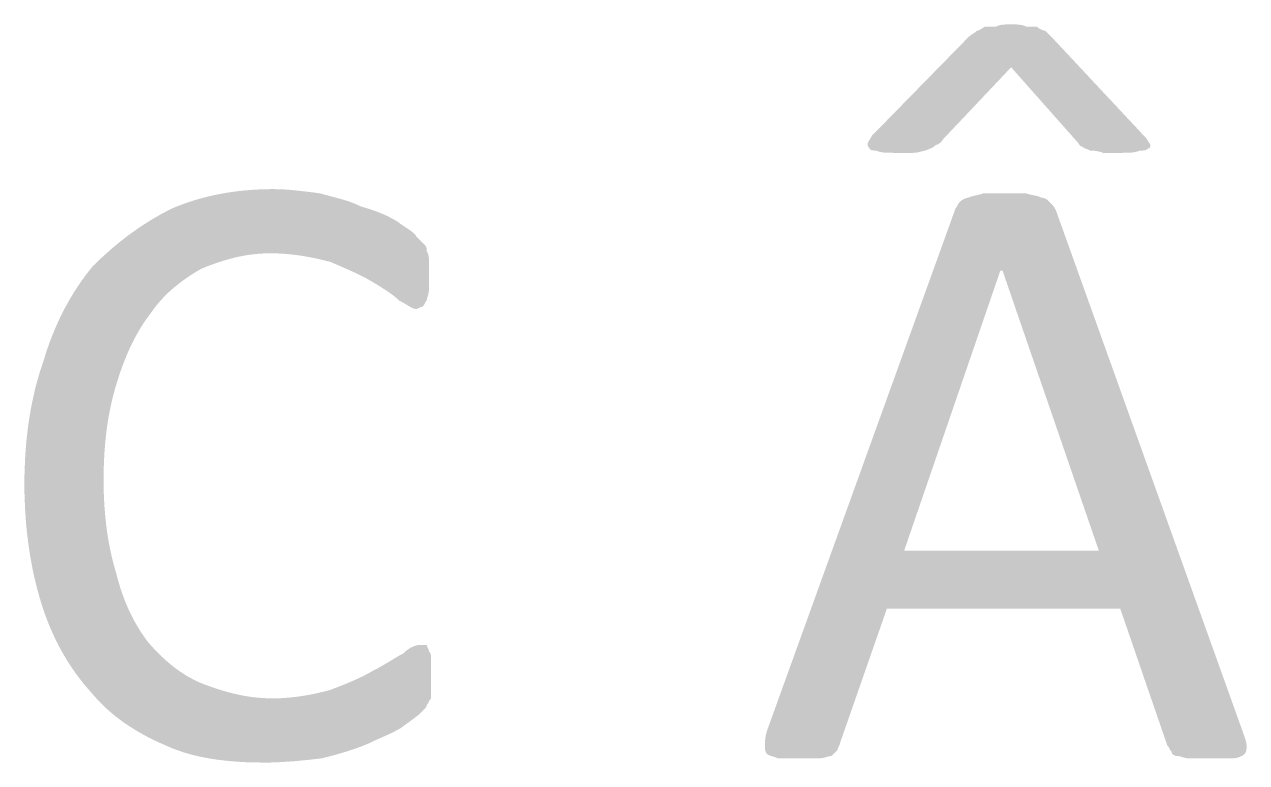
# Model space of a CAD drawing. Header units: millimetres. Extents: x 1841 to 1977, y -2528 to -2309.
# Drawn here: x 1936.15 to 1937.825, y -2503.445 to -2502.433 of the extents above; entities that cross this region are included whole.
import ezdxf

# ---------------------------------------------------------------- set-up
doc = ezdxf.new("R2010")
doc.units = ezdxf.units.MM
doc.layers.add('LASER$cut', color=1, linetype='Continuous', lineweight=0, true_color=0xff0000)
doc.layers.add('LASER$engrave', color=7, linetype='Continuous')

# ---------------------------------------------------------------- blocks, each defined once
blk = doc.blocks.new('Block 01')
at = {"layer": 'LASER$engrave'}
for points in [[(28.0072, 26.0118), (27.9925, 26.0118), (27.9914, 26.0113), (27.9904, 26.0107), (27.9886, 26.0097), (27.9856, 26.0078), (27.985, 26.0074), (27.9843, 26.0071), (27.984, 26.0069), (27.9837, 26.0068), (27.9834, 26.0066), (27.9831, 26.0065), (27.9828, 26.0064), (27.9827, 26.0063), (27.9826, 26.0063), (27.9824, 26.0063), (27.9823, 26.0062), (27.9821, 26.0062), (27.982, 26.0061), (27.9819, 26.0061), (27.9817, 26.0061), (27.9816, 26.0061), (27.9814, 26.006), (27.9813, 26.006), (27.9812, 26.006), (27.981, 26.006), (27.9809, 26.006), (27.9806, 26.0057), (27.9803, 26.0055), (27.98, 26.0052), (27.9796, 26.0049), (27.9789, 26.0044), (27.9782, 26.0038), (27.975, 26.0016), (27.9733, 26.0005), (27.9718, 25.9993), (27.971, 25.9988), (27.9703, 25.9982), (27.97, 25.998), (27.9697, 25.9977), (27.9694, 25.9974), (27.9691, 25.9971), (27.8372, 25.8623), (27.8366, 25.8612), (27.836, 25.8602), (27.8349, 25.8584), (27.833, 25.8553), (27.8326, 25.8546), (27.8323, 25.854), (27.8321, 25.8537), (27.832, 25.8534), (27.8318, 25.853), (27.8317, 25.8528), (27.8316, 25.8525), (27.8315, 25.8523), (27.8315, 25.8522), (27.8314, 25.852), (27.8314, 25.8519), (27.8314, 25.8517), (27.8313, 25.8516), (27.8313, 25.8515), (27.8313, 25.8513), (27.8312, 25.8512), (27.8312, 25.8511), (27.8312, 25.8509), (27.8312, 25.8508), (27.8312, 25.8506), (27.8312, 25.8505), (27.8312, 25.8495), (27.8312, 25.8491), (27.8312, 25.849), (27.8312, 25.8488), (27.8313, 25.8486), (27.8313, 25.8485), (27.8313, 25.8485), (27.8313, 25.8484), (27.8313, 25.8483), (27.8313, 25.8482), (27.8313, 25.8482), (27.8314, 25.8481), (27.8314, 25.848), (27.8314, 25.8479), (27.8314, 25.8479), (27.8315, 25.8478), (27.8315, 25.8477), (27.8315, 25.8477), (27.8316, 25.8476), (27.8316, 25.8475), (27.8316, 25.8475), (27.8317, 25.8474), (27.8317, 25.8473), (27.8317, 25.8473), (27.8318, 25.8472), (27.8318, 25.8471), (27.8319, 25.8471), (27.832, 25.8469), (27.8321, 25.8468), (27.8323, 25.8466), (27.8324, 25.8464), (27.8327, 25.8461), (27.8331, 25.8457), (27.8341, 25.8447), (27.8341, 25.8446), (27.8341, 25.8446), (27.8341, 25.8445), (27.8341, 25.8444), (27.8341, 25.8444), (27.8341, 25.8443), (27.8341, 25.8443), (27.8341, 25.8443), (27.8341, 25.8442), (27.8342, 25.8442), (27.8342, 25.8442), (27.8342, 25.8441), (27.8342, 25.8441), (27.8342, 25.8441), (27.8342, 25.8441), (27.8342, 25.844), (27.8342, 25.844), (27.8343, 25.8439), (27.8343, 25.8439), (27.8343, 25.8438), (27.8343, 25.8438), (27.8344, 25.8437), (27.8344, 25.8437), (27.8345, 25.8436), (27.8345, 25.8436), (27.8345, 25.8435), (27.8346, 25.8435), (27.8346, 25.8434), (27.8347, 25.8434), (27.8347, 25.8433), (27.8347, 25.8433), (27.8348, 25.8432), (27.8348, 25.8432), (27.8349, 25.8432), (27.835, 25.8431), (27.835, 25.8431), (27.8351, 25.843), (27.8351, 25.843), (27.8352, 25.843), (27.8352, 25.8429), (27.8353, 25.8429), (27.8354, 25.8428), (27.8356, 25.8428), (27.8357, 25.8427), (27.8358, 25.8426), (27.836, 25.8426), (27.8361, 25.8425), (27.8363, 25.8425), (27.8364, 25.8424), (27.8366, 25.8424), (27.8368, 25.8423), (27.8371, 25.8422), (27.8374, 25.8422), (27.8378, 25.8421), (27.8381, 25.8421), (27.8385, 25.842), (27.8389, 25.842), (27.8396, 25.8419), (27.8403, 25.8419), (27.8417, 25.8418), (27.843, 25.8418), (27.8432, 25.8417), (27.8435, 25.8415), (27.8441, 25.8413), (27.8447, 25.841), (27.8453, 25.8408), (27.8459, 25.8406), (27.8466, 25.8404), (27.8472, 25.8402), (27.8479, 25.84), (27.8486, 25.8399), (27.8493, 25.8397), (27.85, 25.8396), (27.8507, 25.8395), (27.8521, 25.8393), (27.8536, 25.8391), (27.8552, 25.839), (27.8567, 25.8389), (27.8599, 25.8388), (27.8665, 25.8387), (27.8929, 25.8387), (27.8937, 25.8387), (27.8945, 25.8388), (27.8953, 25.8388), (27.8961, 25.8389), (27.8968, 25.8389), (27.8975, 25.839), (27.8989, 25.8392), (27.9003, 25.8395), (27.9015, 25.8397), (27.9027, 25.84), (27.9039, 25.8403), (27.9077, 25.8413), (27.9085, 25.8415), (27.9089, 25.8416), (27.9093, 25.8417), (27.9096, 25.8417), (27.9097, 25.8418), (27.9099, 25.8418), (27.9101, 25.8418), (27.9102, 25.8418), (27.9103, 25.8418), (27.9105, 25.8418), (27.9115, 25.8423), (27.9125, 25.8428), (27.9135, 25.8432), (27.9143, 25.8435), (27.9174, 25.8447), (27.9181, 25.845), (27.9187, 25.8453), (27.919, 25.8454), (27.9193, 25.8456), (27.9196, 25.8457), (27.9199, 25.8459), (27.9202, 25.8461), (27.9205, 25.8462), (27.9208, 25.8464), (27.9211, 25.8466), (27.9214, 25.8469), (27.9217, 25.8471), (27.922, 25.8473), (27.9223, 25.8476), (27.9224, 25.8477), (27.9225, 25.8479), (27.9227, 25.848), (27.9228, 25.8481), (27.923, 25.8482), (27.9231, 25.8484), (27.9233, 25.8485), (27.9235, 25.8486), (27.9236, 25.8487), (27.9238, 25.8488), (27.9241, 25.849), (27.9245, 25.8492), (27.9249, 25.8494), (27.9264, 25.8501), (27.9272, 25.8505), (27.928, 25.8509), (27.9285, 25.8511), (27.9289, 25.8513), (27.9293, 25.8516), (27.9297, 25.8518), (27.9301, 25.8521), (27.9303, 25.8522), (27.9304, 25.8524), (27.9306, 25.8525), (27.9308, 25.8527), (27.931, 25.8528), (27.9312, 25.853), (27.9314, 25.8531), (27.9316, 25.8533), (27.9318, 25.8535), (27.9319, 25.8537), (27.9321, 25.8539), (27.9323, 25.8541), (27.9325, 25.8543), (27.9326, 25.8545), (27.9328, 25.8547), (27.933, 25.8549), (27.9331, 25.8552), (27.9333, 25.8554), (27.9334, 25.8557), (27.9336, 25.8559), (27.9337, 25.8562), (27.9338, 25.8565), (28.0278, 25.956), (28.1187, 25.8534), (28.1189, 25.8531), (28.1192, 25.8529), (28.1194, 25.8526), (28.1196, 25.8523), (28.1198, 25.8521), (28.12, 25.8518), (28.1202, 25.8515), (28.1204, 25.8513), (28.1216, 25.8494), (28.1217, 25.8492), (28.1218, 25.849), (28.1219, 25.8489), (28.122, 25.8488), (28.1221, 25.8488), (28.1221, 25.8487), (28.1222, 25.8486), (28.1223, 25.8485), (28.1223, 25.8484), (28.1224, 25.8484), (28.1225, 25.8483), (28.1226, 25.8482), (28.1227, 25.8482), (28.1227, 25.8481), (28.1227, 25.8481), (28.1228, 25.8481), (28.1228, 25.848), (28.1229, 25.848), (28.1229, 25.848), (28.123, 25.848), (28.123, 25.8479), (28.1231, 25.8479), (28.1231, 25.8479), (28.1232, 25.8479), (28.1232, 25.8478), (28.1232, 25.8478), (28.1233, 25.8478), (28.1233, 25.8478), (28.1234, 25.8478), (28.1235, 25.8478), (28.1235, 25.8477), (28.1236, 25.8477), (28.1236, 25.8477), (28.1237, 25.8477), (28.1237, 25.8477), (28.1238, 25.8477), (28.1238, 25.8477), (28.1239, 25.8476), (28.124, 25.8476), (28.124, 25.8476), (28.1241, 25.8476), (28.1242, 25.8476), (28.1243, 25.8476), (28.1245, 25.8476), (28.1248, 25.8473), (28.125, 25.8471), (28.1253, 25.8469), (28.1256, 25.8466), (28.1259, 25.8464), (28.1262, 25.8462), (28.1265, 25.8461), (28.1268, 25.8459), (28.1271, 25.8457), (28.1274, 25.8456), (28.1277, 25.8454), (28.128, 25.8453), (28.1287, 25.845), (28.1293, 25.8447), (28.1324, 25.8435), (28.1333, 25.8432), (28.1342, 25.8428), (28.1352, 25.8423), (28.1362, 25.8418), (28.1375, 25.8418), (28.139, 25.8418), (28.1398, 25.8417), (28.1408, 25.8417), (28.1418, 25.8416), (28.1428, 25.8414), (28.144, 25.8413), (28.1452, 25.8411), (28.1465, 25.8408), (28.1478, 25.8405), (28.1492, 25.8402), (28.1507, 25.8398), (28.1522, 25.8393), (28.1538, 25.8387), (28.1802, 25.8387), (28.1868, 25.8388), (28.19, 25.8389), (28.1916, 25.839), (28.1931, 25.8391), (28.1946, 25.8393), (28.196, 25.8395), (28.1967, 25.8396), (28.1974, 25.8397), (28.1981, 25.8399), (28.1988, 25.84), (28.1995, 25.8402), (28.2001, 25.8404), (28.2008, 25.8406), (28.2014, 25.8408), (28.202, 25.841), (28.2026, 25.8413), (28.2032, 25.8415), (28.2035, 25.8417), (28.2038, 25.8418), (28.2058, 25.8418), (28.2076, 25.8419), (28.2084, 25.8419), (28.2092, 25.842), (28.2096, 25.842), (28.21, 25.8421), (28.2103, 25.8421), (28.2107, 25.8422), (28.211, 25.8422), (28.2113, 25.8423), (28.2117, 25.8424), (28.212, 25.8425), (28.2121, 25.8426), (28.2123, 25.8426), (28.2124, 25.8427), (28.2126, 25.8428), (28.2128, 25.8428), (28.2129, 25.8429), (28.2131, 25.843), (28.2132, 25.843), (28.2134, 25.8431), (28.2135, 25.8432), (28.2136, 25.8433), (28.2138, 25.8434), (28.2139, 25.8435), (28.2141, 25.8436), (28.2142, 25.8437), (28.2144, 25.8438), (28.2145, 25.8439), (28.2147, 25.844), (28.215, 25.8442), (28.2152, 25.8444), (28.2155, 25.8447), (28.2157, 25.8447), (28.2158, 25.8447), (28.2159, 25.8447), (28.2159, 25.8447), (28.216, 25.8447), (28.216, 25.8447), (28.2161, 25.8448), (28.2162, 25.8448), (28.2162, 25.8448), (28.2163, 25.8448), (28.2163, 25.8448), (28.2164, 25.8448), (28.2164, 25.8448), (28.2165, 25.8448), (28.2165, 25.8449), (28.2166, 25.8449), (28.2166, 25.8449), (28.2167, 25.8449), (28.2167, 25.8449), (28.2168, 25.845), (28.2168, 25.845), (28.2169, 25.845), (28.2169, 25.845), (28.217, 25.845), (28.217, 25.8451), (28.217, 25.8451), (28.2171, 25.8451), (28.2171, 25.8452), (28.2172, 25.8452), (28.2172, 25.8452), (28.2172, 25.8452), (28.2173, 25.8453), (28.2173, 25.8453), (28.2173, 25.8453), (28.2174, 25.8454), (28.2174, 25.8454), (28.2175, 25.8454), (28.2175, 25.8455), (28.2175, 25.8455), (28.2175, 25.8455), (28.2176, 25.8456), (28.2176, 25.8456), (28.2176, 25.8457), (28.2177, 25.8457), (28.2177, 25.8457), (28.2177, 25.8458), (28.2177, 25.8458), (28.2178, 25.8459), (28.2178, 25.8459), (28.2178, 25.846), (28.2179, 25.846), (28.2179, 25.8461), (28.218, 25.8462), (28.218, 25.8463), (28.218, 25.8464), (28.2181, 25.8465), (28.2181, 25.8466), (28.2181, 25.8467), (28.2182, 25.8468), (28.2182, 25.8469), (28.2182, 25.8471), (28.2182, 25.8472), (28.2183, 25.8474), (28.2183, 25.8476), (28.2183, 25.8479), (28.2184, 25.8481), (28.2184, 25.8484), (28.2184, 25.8489), (28.2184, 25.8494), (28.2184, 25.8505), (28.2182, 25.8508), (28.2179, 25.8511), (28.2177, 25.8513), (28.2175, 25.8516), (28.2172, 25.8519), (28.217, 25.8522), (28.2168, 25.8525), (28.2167, 25.8528), (28.2163, 25.8534), (28.2159, 25.854), (28.2151, 25.8553), (28.2147, 25.856), (28.2142, 25.8568), (28.2137, 25.8576), (28.2134, 25.858), (28.2131, 25.8584), (28.2127, 25.8588), (28.2123, 25.8593), (28.212, 25.8597), (28.2115, 25.8602), (28.2111, 25.8607), (28.2106, 25.8612), (28.2096, 25.8623), (28.0836, 25.9971), (28.0813, 25.9993), (28.079, 26.0016), (28.0747, 26.006), (28.0745, 26.006), (28.0744, 26.006), (28.0743, 26.006), (28.0741, 26.006), (28.0739, 26.0061), (28.0738, 26.0061), (28.0736, 26.0061), (28.0735, 26.0061), (28.0731, 26.0062), (28.0728, 26.0063), (28.0724, 26.0064), (28.072, 26.0065), (28.0716, 26.0066), (28.0713, 26.0068), (28.0709, 26.0069), (28.0704, 26.0071), (28.07, 26.0073), (28.0696, 26.0074), (28.0688, 26.0078), (28.068, 26.0082), (28.0671, 26.0087), (28.0663, 26.0092), (28.066, 26.0094), (28.0656, 26.0097), (28.0652, 26.0099), (28.0648, 26.0102), (28.0645, 26.0105), (28.0641, 26.0107), (28.0638, 26.011), (28.0635, 26.0113), (28.0632, 26.0115), (28.0629, 26.0118), (28.0483, 26.0118), (28.0477, 26.0121), (28.0472, 26.0123), (28.0466, 26.0125), (28.0461, 26.0128), (28.0455, 26.013), (28.045, 26.0131), (28.0444, 26.0133), (28.0438, 26.0135), (28.0433, 26.0136), (28.0427, 26.0138), (28.0421, 26.0139), (28.0415, 26.014), (28.0409, 26.0141), (28.0403, 26.0142), (28.0391, 26.0143), (28.0379, 26.0145), (28.0366, 26.0146), (28.0338, 26.0147), (28.0278, 26.0147), (28.0217, 26.0147), (28.0189, 26.0146), (28.0176, 26.0145), (28.0164, 26.0143), (28.0152, 26.0142), (28.0146, 26.0141), (28.014, 26.014), (28.0134, 26.0139), (28.0128, 26.0138), (28.0122, 26.0136), (28.0117, 26.0135), (28.0111, 26.0133), (28.0105, 26.0131), (28.01, 26.013), (28.0094, 26.0128), (28.0088, 26.0125), (28.0083, 26.0123), (28.0077, 26.0121)], [(27.2329, 25.1437), (27.2329, 25.1458), (27.2328, 25.1476), (27.2328, 25.1484), (27.2327, 25.1492), (27.2327, 25.1496), (27.2326, 25.1499), (27.2326, 25.1503), (27.2325, 25.1506), (27.2324, 25.151), (27.2324, 25.1513), (27.2323, 25.1516), (27.2322, 25.1518), (27.2322, 25.1519), (27.2321, 25.1521), (27.232, 25.1522), (27.232, 25.1524), (27.2319, 25.1525), (27.2319, 25.1527), (27.2318, 25.1528), (27.2317, 25.153), (27.2316, 25.1531), (27.2316, 25.1533), (27.2315, 25.1534), (27.2314, 25.1535), (27.2313, 25.1537), (27.2312, 25.1538), (27.2311, 25.154), (27.231, 25.1541), (27.2309, 25.1542), (27.2308, 25.1544), (27.2307, 25.1545), (27.2306, 25.1546), (27.2305, 25.1548), (27.2302, 25.1551), (27.23, 25.1553), (27.23, 25.1555), (27.23, 25.1556), (27.23, 25.1558), (27.2299, 25.1559), (27.2299, 25.156), (27.2299, 25.1562), (27.2299, 25.1563), (27.2298, 25.1565), (27.2298, 25.1566), (27.2298, 25.1568), (27.2297, 25.1569), (27.2297, 25.157), (27.2296, 25.1573), (27.2295, 25.1576), (27.2294, 25.1579), (27.2293, 25.1582), (27.2291, 25.1587), (27.2285, 25.1598), (27.228, 25.1609), (27.2277, 25.1615), (27.2276, 25.1618), (27.2275, 25.162), (27.2274, 25.1623), (27.2273, 25.1626), (27.2273, 25.1627), (27.2273, 25.1628), (27.2272, 25.163), (27.2272, 25.1631), (27.2272, 25.1632), (27.2271, 25.1634), (27.2271, 25.1635), (27.2271, 25.1637), (27.2271, 25.1638), (27.2271, 25.1639), (27.2271, 25.1641), (27.2271, 25.1642), (27.2182, 25.1642), (27.2177, 25.1642), (27.2171, 25.1642), (27.2165, 25.1641), (27.2159, 25.1641), (27.2153, 25.164), (27.2146, 25.1639), (27.214, 25.1638), (27.2133, 25.1636), (27.2127, 25.1634), (27.212, 25.1633), (27.2113, 25.163), (27.2106, 25.1628), (27.2098, 25.1626), (27.2091, 25.1623), (27.2084, 25.162), (27.2076, 25.1616), (27.2069, 25.1613), (27.2061, 25.1609), (27.2053, 25.1605), (27.2045, 25.1601), (27.2037, 25.1596), (27.203, 25.1591), (27.2022, 25.1586), (27.2014, 25.158), (27.2005, 25.1574), (27.1997, 25.1568), (27.1989, 25.1562), (27.1981, 25.1555), (27.1973, 25.1548), (27.1965, 25.154), (27.1957, 25.1532), (27.1949, 25.1524), (27.1926, 25.1513), (27.1904, 25.1501), (27.1859, 25.1476), (27.1765, 25.1418), (27.1659, 25.1356), (27.1601, 25.1323), (27.1538, 25.1291), (27.1509, 25.1274), (27.148, 25.1258), (27.1417, 25.1224), (27.1349, 25.1191), (27.1277, 25.1158), (27.1201, 25.1125), (27.1121, 25.1092), (27.0951, 25.1026), (27.087, 25.1004), (27.0781, 25.0983), (27.0687, 25.0963), (27.0587, 25.0945), (27.0483, 25.093), (27.043, 25.0924), (27.0377, 25.0919), (27.0322, 25.0915), (27.0268, 25.0911), (27.0213, 25.0909), (27.0158, 25.0909), (27.0093, 25.091), (27.0028, 25.0913), (26.9964, 25.0918), (26.99, 25.0924), (26.9837, 25.0933), (26.9775, 25.0943), (26.9714, 25.0955), (26.9653, 25.0968), (26.9593, 25.0982), (26.9533, 25.0998), (26.9475, 25.1015), (26.9417, 25.1033), (26.9359, 25.1051), (26.9303, 25.1071), (26.9191, 25.1113), (26.9164, 25.1125), (26.9137, 25.1136), (26.911, 25.1149), (26.9084, 25.1162), (26.9058, 25.1175), (26.9032, 25.1189), (26.9007, 25.1203), (26.8982, 25.1217), (26.8957, 25.1232), (26.8933, 25.1248), (26.8884, 25.128), (26.8837, 25.1314), (26.8791, 25.1349), (26.8747, 25.1385), (26.8703, 25.1423), (26.866, 25.1462), (26.8618, 25.1502), (26.8577, 25.1543), (26.8536, 25.1585), (26.8497, 25.1628), (26.8458, 25.1671), (26.842, 25.1721), (26.8384, 25.1773), (26.8348, 25.1826), (26.8315, 25.188), (26.8282, 25.1935), (26.8251, 25.1991), (26.8222, 25.2049), (26.8193, 25.2107), (26.8167, 25.2167), (26.8141, 25.2228), (26.8117, 25.2289), (26.8095, 25.2352), (26.8073, 25.2415), (26.8054, 25.248), (26.8035, 25.2545), (26.8018, 25.2611), (26.7997, 25.2683), (26.7977, 25.2756), (26.7958, 25.283), (26.7941, 25.2906), (26.7925, 25.2984), (26.791, 25.3062), (26.7897, 25.3141), (26.7885, 25.3222), (26.7875, 25.3304), (26.7866, 25.3386), (26.7852, 25.3555), (26.7844, 25.3726), (26.7841, 25.3901), (26.7844, 25.4085), (26.7852, 25.4264), (26.7866, 25.4437), (26.7875, 25.4521), (26.7885, 25.4605), (26.7897, 25.4686), (26.791, 25.4767), (26.7925, 25.4846), (26.7941, 25.4924), (26.7958, 25.5), (26.7977, 25.5075), (26.7997, 25.5149), (26.8018, 25.5221), (26.8063, 25.5361), (26.8087, 25.5429), (26.8111, 25.5495), (26.8137, 25.5561), (26.8163, 25.5624), (26.819, 25.5687), (26.8219, 25.5748), (26.8248, 25.5808), (26.8279, 25.5866), (26.831, 25.5923), (26.8343, 25.5979), (26.8377, 25.6033), (26.8412, 25.6086), (26.8449, 25.6138), (26.8487, 25.6188), (26.8504, 25.6212), (26.8521, 25.6237), (26.8539, 25.6261), (26.8557, 25.6284), (26.8576, 25.6307), (26.8595, 25.633), (26.8614, 25.6353), (26.8634, 25.6375), (26.8675, 25.6418), (26.8717, 25.646), (26.8761, 25.6501), (26.8806, 25.654), (26.8852, 25.6577), (26.8899, 25.6614), (26.8946, 25.6649), (26.8994, 25.6682), (26.9043, 25.6715), (26.9092, 25.6746), (26.9142, 25.6775), (26.9191, 25.6803), (26.9301, 25.6846), (26.9412, 25.6885), (26.9468, 25.6903), (26.9524, 25.692), (26.9581, 25.6936), (26.9638, 25.6951), (26.9697, 25.6964), (26.9755, 25.6975), (26.9815, 25.6986), (26.9876, 25.6994), (26.9937, 25.7001), (27, 25.7006), (27.0064, 25.7009), (27.0129, 25.701), (27.0189, 25.7009), (27.0247, 25.7007), (27.0304, 25.7004), (27.036, 25.7), (27.0415, 25.6994), (27.0469, 25.6988), (27.0521, 25.6981), (27.0573, 25.6973), (27.0672, 25.6956), (27.0769, 25.6936), (27.0951, 25.6892), (27.1252, 25.676), (27.1322, 25.6727), (27.1388, 25.6694), (27.1451, 25.6661), (27.148, 25.6644), (27.1509, 25.6628), (27.1618, 25.6562), (27.167, 25.6529), (27.1721, 25.6496), (27.1769, 25.6463), (27.1792, 25.6447), (27.1813, 25.643), (27.1834, 25.6413), (27.1853, 25.6397), (27.1872, 25.638), (27.188, 25.6372), (27.1889, 25.6363), (27.191, 25.6353), (27.193, 25.6342), (27.1967, 25.6321), (27.2028, 25.6284), (27.2042, 25.6276), (27.2054, 25.6269), (27.2061, 25.6266), (27.2067, 25.6263), (27.2073, 25.626), (27.2079, 25.6257), (27.2085, 25.6255), (27.2087, 25.6254), (27.209, 25.6253), (27.2093, 25.6252), (27.2096, 25.6252), (27.2099, 25.6251), (27.2102, 25.625), (27.2104, 25.625), (27.2107, 25.6249), (27.211, 25.6249), (27.2113, 25.6248), (27.2116, 25.6248), (27.2119, 25.6248), (27.2121, 25.6248), (27.2124, 25.6248), (27.2125, 25.6248), (27.2127, 25.6248), (27.2128, 25.6248), (27.213, 25.6248), (27.2131, 25.6248), (27.2132, 25.6248), (27.2134, 25.6248), (27.2135, 25.6249), (27.2136, 25.6249), (27.2138, 25.6249), (27.2139, 25.625), (27.214, 25.625), (27.2143, 25.6251), (27.2146, 25.6252), (27.2149, 25.6253), (27.2151, 25.6254), (27.2157, 25.6257), (27.2168, 25.6262), (27.2178, 25.6267), (27.2184, 25.627), (27.2187, 25.6271), (27.2189, 25.6272), (27.2192, 25.6273), (27.2195, 25.6274), (27.2196, 25.6274), (27.2197, 25.6275), (27.2199, 25.6275), (27.22, 25.6275), (27.2201, 25.6276), (27.2203, 25.6276), (27.2204, 25.6276), (27.2206, 25.6276), (27.2207, 25.6276), (27.2208, 25.6276), (27.221, 25.6276), (27.2211, 25.6276), (27.2214, 25.6279), (27.2216, 25.6282), (27.2219, 25.6285), (27.2221, 25.6287), (27.2223, 25.629), (27.2225, 25.6293), (27.2227, 25.6296), (27.2229, 25.6298), (27.2231, 25.6301), (27.2233, 25.6304), (27.2236, 25.6309), (27.2242, 25.632), (27.2247, 25.6331), (27.225, 25.6336), (27.2252, 25.6339), (27.2254, 25.6342), (27.2255, 25.6344), (27.2257, 25.6347), (27.2259, 25.635), (27.2261, 25.6353), (27.2263, 25.6355), (27.2266, 25.6358), (27.2268, 25.6361), (27.2271, 25.6363), (27.2271, 25.6365), (27.2271, 25.6366), (27.2271, 25.6368), (27.2271, 25.6369), (27.2271, 25.6371), (27.2271, 25.6373), (27.2272, 25.6376), (27.2273, 25.638), (27.2273, 25.6383), (27.2275, 25.6391), (27.2285, 25.6427), (27.2291, 25.6446), (27.2293, 25.6457), (27.2295, 25.6467), (27.2296, 25.6472), (27.2297, 25.6478), (27.2298, 25.6483), (27.2298, 25.6488), (27.2299, 25.6494), (27.2299, 25.6499), (27.23, 25.6505), (27.23, 25.651), (27.23, 25.6892), (27.23, 25.6913), (27.2299, 25.6932), (27.2299, 25.6941), (27.2298, 25.6949), (27.2297, 25.6958), (27.2297, 25.6962), (27.2296, 25.6966), (27.2295, 25.697), (27.2295, 25.6974), (27.2294, 25.6978), (27.2293, 25.6983), (27.2292, 25.6987), (27.229, 25.6991), (27.2289, 25.6995), (27.2287, 25.7), (27.2286, 25.7004), (27.2284, 25.7009), (27.228, 25.7018), (27.2276, 25.7028), (27.2271, 25.7039), (27.2271, 25.705), (27.2271, 25.7055), (27.227, 25.7061), (27.227, 25.7066), (27.227, 25.7069), (27.2269, 25.7072), (27.2269, 25.7075), (27.2268, 25.7077), (27.2268, 25.708), (27.2267, 25.7083), (27.2266, 25.7086), (27.2266, 25.7089), (27.2265, 25.7091), (27.2264, 25.7094), (27.2263, 25.7097), (27.2261, 25.71), (27.2261, 25.7101), (27.226, 25.7103), (27.2259, 25.7104), (27.2259, 25.7105), (27.2258, 25.7107), (27.2257, 25.7108), (27.2256, 25.711), (27.2255, 25.7111), (27.2254, 25.7112), (27.2253, 25.7114), (27.2252, 25.7115), (27.2251, 25.7116), (27.225, 25.7118), (27.2249, 25.7119), (27.2248, 25.7121), (27.2247, 25.7122), (27.2244, 25.7125), (27.2242, 25.7127), (27.2193, 25.7175), (27.2124, 25.7245), (27.2123, 25.7246), (27.2123, 25.7248), (27.2122, 25.7249), (27.2121, 25.725), (27.2119, 25.7253), (27.2118, 25.7256), (27.2116, 25.7259), (27.2114, 25.7261), (27.2112, 25.7264), (27.2109, 25.7267), (27.2107, 25.727), (27.2104, 25.7272), (27.2102, 25.7275), (27.2099, 25.7278), (27.2093, 25.7283), (27.2087, 25.7289), (27.2081, 25.7295), (27.2074, 25.73), (27.2059, 25.7312), (27.2043, 25.7324), (27.2025, 25.7336), (27.1947, 25.7388), (27.1904, 25.7418), (27.186, 25.745), (27.1832, 25.7466), (27.1805, 25.7481), (27.1777, 25.7496), (27.1749, 25.7511), (27.1721, 25.7525), (27.1692, 25.7538), (27.1662, 25.7551), (27.1633, 25.7563), (27.1571, 25.7587), (27.1505, 25.761), (27.1436, 25.7632), (27.1362, 25.7654), (27.1329, 25.767), (27.1295, 25.7685), (27.1262, 25.7698), (27.1229, 25.7711), (27.1195, 25.7723), (27.1161, 25.7734), (27.1093, 25.7754), (27.0804, 25.7832), (27.0645, 25.7853), (27.0481, 25.7871), (27.0399, 25.7879), (27.0317, 25.7885), (27.0237, 25.7888), (27.0158, 25.789), (27.0065, 25.7888), (26.9973, 25.7885), (26.9881, 25.788), (26.9791, 25.7873), (26.9701, 25.7864), (26.9612, 25.7852), (26.9524, 25.7839), (26.9437, 25.7823), (26.9351, 25.7806), (26.9266, 25.7786), (26.9182, 25.7764), (26.9099, 25.7741), (26.9017, 25.7715), (26.8937, 25.7687), (26.8858, 25.7657), (26.878, 25.7625), (26.8704, 25.7586), (26.8629, 25.7546), (26.8555, 25.7504), (26.8483, 25.7461), (26.8412, 25.7416), (26.8342, 25.737), (26.8273, 25.7323), (26.8205, 25.7274), (26.8138, 25.7224), (26.8072, 25.7172), (26.8007, 25.7119), (26.7943, 25.7065), (26.788, 25.7009), (26.7817, 25.6952), (26.7694, 25.6834), (26.764, 25.6767), (26.7587, 25.6698), (26.7536, 25.6627), (26.7486, 25.6553), (26.7438, 25.6479), (26.7391, 25.6402), (26.7346, 25.6323), (26.7302, 25.6243), (26.7261, 25.6161), (26.7221, 25.6077), (26.7183, 25.5992), (26.7147, 25.5905), (26.7112, 25.5817), (26.708, 25.5727), (26.7049, 25.5636), (26.7021, 25.5543), (26.6989, 25.5449), (26.6959, 25.5353), (26.6931, 25.5256), (26.6905, 25.5158), (26.6882, 25.5057), (26.686, 25.4956), (26.684, 25.4852), (26.6823, 25.4747), (26.6807, 25.4641), (26.6794, 25.4532), (26.6782, 25.4422), (26.6773, 25.431), (26.6766, 25.4196), (26.6761, 25.408), (26.6757, 25.3962), (26.6756, 25.3842), (26.6757, 25.3727), (26.6761, 25.3614), (26.6766, 25.3502), (26.6773, 25.3391), (26.6781, 25.3282), (26.6792, 25.3175), (26.6805, 25.307), (26.6819, 25.2966), (26.6835, 25.2863), (26.6853, 25.2763), (26.6872, 25.2664), (26.6893, 25.2567), (26.6916, 25.2472), (26.694, 25.238), (26.6965, 25.2289), (26.6992, 25.22), (26.702, 25.2112), (26.7051, 25.2027), (26.7083, 25.1942), (26.7118, 25.1859), (26.7154, 25.1778), (26.7192, 25.1698), (26.7232, 25.162), (26.7273, 25.1544), (26.7317, 25.1469), (26.7362, 25.1396), (26.7409, 25.1325), (26.7457, 25.1255), (26.7507, 25.1188), (26.7558, 25.1122), (26.7611, 25.1059), (26.7665, 25.0998), (26.769, 25.0967), (26.7716, 25.0938), (26.7742, 25.0909), (26.7768, 25.088), (26.7795, 25.0852), (26.7823, 25.0825), (26.7851, 25.0797), (26.7879, 25.0771), (26.7938, 25.0719), (26.7998, 25.0669), (26.806, 25.0621), (26.8123, 25.0575), (26.8189, 25.0531), (26.8256, 25.0488), (26.8325, 25.0447), (26.8395, 25.0407), (26.8467, 25.0369), (26.854, 25.0333), (26.8615, 25.0298), (26.8692, 25.0264), (26.8728, 25.0248), (26.8764, 25.0232), (26.8801, 25.0218), (26.8839, 25.0203), (26.8877, 25.019), (26.8915, 25.0177), (26.8954, 25.0164), (26.8994, 25.0153), (26.9073, 25.0131), (26.9155, 25.0112), (26.9238, 25.0095), (26.9323, 25.008), (26.9408, 25.0067), (26.9496, 25.0057), (26.9584, 25.0048), (26.9673, 25.0041), (26.9764, 25.0035), (26.9855, 25.0032), (27.004, 25.0029), (27.0141, 25.003), (27.0243, 25.0034), (27.0448, 25.0047), (27.0647, 25.0066), (27.0833, 25.0087), (27.1005, 25.0132), (27.1167, 25.0179), (27.1246, 25.0205), (27.1324, 25.0232), (27.1401, 25.0261), (27.1478, 25.0293), (27.1544, 25.0325), (27.161, 25.0354), (27.1736, 25.041), (27.1795, 25.0438), (27.1823, 25.0452), (27.185, 25.0466), (27.1877, 25.048), (27.1902, 25.0495), (27.1914, 25.0503), (27.1926, 25.0511), (27.1937, 25.0519), (27.1949, 25.0527), (27.2098, 25.0637), (27.215, 25.0676), (27.216, 25.0684), (27.2168, 25.0691), (27.2172, 25.0695), (27.2176, 25.0698), (27.2179, 25.0701), (27.2182, 25.0704), (27.2221, 25.0743), (27.2236, 25.0759), (27.2243, 25.0766), (27.2249, 25.0773), (27.2251, 25.0776), (27.2254, 25.078), (27.2256, 25.0783), (27.2258, 25.0786), (27.226, 25.0789), (27.2262, 25.0792), (27.2263, 25.0794), (27.2264, 25.0795), (27.2265, 25.0796), (27.2265, 25.0798), (27.2266, 25.0799), (27.2267, 25.0801), (27.2267, 25.0802), (27.2268, 25.0804), (27.2268, 25.0805), (27.2269, 25.0806), (27.2269, 25.0808), (27.2269, 25.0809), (27.227, 25.0811), (27.227, 25.0812), (27.227, 25.0813), (27.227, 25.0815), (27.2271, 25.0816), (27.2271, 25.0817), (27.2271, 25.0819), (27.2271, 25.082), (27.2273, 25.0823), (27.2276, 25.0826), (27.2278, 25.0829), (27.228, 25.0832), (27.2282, 25.0834), (27.2284, 25.0837), (27.2286, 25.084), (27.2288, 25.0843), (27.229, 25.0846), (27.2291, 25.0848), (27.2294, 25.0854), (27.23, 25.0865), (27.2305, 25.0876), (27.2308, 25.0882), (27.231, 25.0884), (27.2311, 25.0887), (27.2313, 25.089), (27.2315, 25.0892), (27.2317, 25.0895), (27.2319, 25.0898), (27.2321, 25.0901), (27.2324, 25.0903), (27.2326, 25.0906), (27.2329, 25.0909)]]:
    blk.add_hatch(color=256, dxfattribs=at).paths.add_polyline_path(points, flags=0)
h = blk.add_hatch(color=256, dxfattribs=at)
h.paths.add_polyline_path([(28.0893, 25.7596), (28.0888, 25.7607), (28.0883, 25.7617), (28.0877, 25.7626), (28.0872, 25.7635), (28.0866, 25.7643), (28.0861, 25.7651), (28.0855, 25.7659), (28.085, 25.7666), (28.0844, 25.7673), (28.0839, 25.7679), (28.0833, 25.7685), (28.0828, 25.7691), (28.0816, 25.7703), (28.0805, 25.7714), (28.0794, 25.7725), (28.0788, 25.773), (28.0783, 25.7735), (28.078, 25.7738), (28.0777, 25.774), (28.0774, 25.7743), (28.0771, 25.7745), (28.0768, 25.7747), (28.0764, 25.775), (28.0761, 25.7752), (28.0758, 25.7754), (28.0754, 25.7756), (28.0751, 25.7758), (28.0747, 25.7759), (28.0743, 25.7761), (28.074, 25.7763), (28.0736, 25.7764), (28.0734, 25.7765), (28.0732, 25.7766), (28.0729, 25.7766), (28.0727, 25.7767), (28.0725, 25.7767), (28.0723, 25.7768), (28.0721, 25.7769), (28.0719, 25.7769), (28.0716, 25.7769), (28.0714, 25.777), (28.0709, 25.7771), (28.0704, 25.7771), (28.0699, 25.7772), (28.0694, 25.7772), (28.0689, 25.7772), (28.0688, 25.7773), (28.0687, 25.7773), (28.0687, 25.7774), (28.0686, 25.7774), (28.0685, 25.7775), (28.0684, 25.7776), (28.0683, 25.7776), (28.0682, 25.7777), (28.0681, 25.7778), (28.0679, 25.7779), (28.0677, 25.778), (28.0675, 25.7781), (28.0673, 25.7783), (28.0671, 25.7784), (28.0668, 25.7785), (28.0666, 25.7785), (28.0664, 25.7786), (28.0661, 25.7787), (28.0656, 25.7789), (28.0651, 25.7791), (28.0645, 25.7792), (28.0633, 25.7795), (28.0607, 25.7801), (28.0548, 25.7813), (28.0532, 25.7817), (28.0516, 25.7821), (28.0499, 25.7826), (28.0491, 25.7829), (28.0483, 25.7832), (27.9896, 25.7832), (27.988, 25.7826), (27.9865, 25.7821), (27.985, 25.7817), (27.9835, 25.7813), (27.9783, 25.7801), (27.9759, 25.7795), (27.9747, 25.7792), (27.9736, 25.7789), (27.9724, 25.7785), (27.9719, 25.7784), (27.9713, 25.7781), (27.9708, 25.7779), (27.9702, 25.7777), (27.9697, 25.7774), (27.9691, 25.7772), (27.969, 25.7772), (27.9689, 25.7772), (27.9687, 25.7772), (27.9686, 25.7772), (27.9684, 25.7771), (27.9682, 25.7771), (27.9681, 25.7771), (27.9679, 25.7771), (27.9676, 25.777), (27.9672, 25.7769), (27.9669, 25.7768), (27.9665, 25.7767), (27.9661, 25.7766), (27.9657, 25.7764), (27.9653, 25.7763), (27.9649, 25.7761), (27.9645, 25.7759), (27.9641, 25.7758), (27.9633, 25.7754), (27.9624, 25.775), (27.9616, 25.7745), (27.9608, 25.774), (27.9604, 25.7738), (27.96, 25.7735), (27.9596, 25.7733), (27.9593, 25.773), (27.9589, 25.7727), (27.9586, 25.7725), (27.9583, 25.7722), (27.9579, 25.7719), (27.9577, 25.7717), (27.9574, 25.7714), (27.9571, 25.7711), (27.9569, 25.7708), (27.9566, 25.7706), (27.9564, 25.7703), (27.9562, 25.77), (27.956, 25.7697), (27.9558, 25.7695), (27.9557, 25.7692), (27.9555, 25.7689), (27.9553, 25.7686), (27.955, 25.7681), (27.9545, 25.767), (27.9539, 25.7658), (27.9536, 25.7653), (27.9535, 25.765), (27.9533, 25.7647), (27.9531, 25.7644), (27.9529, 25.7642), (27.9527, 25.7639), (27.9525, 25.7636), (27.9523, 25.7633), (27.9521, 25.7631), (27.9518, 25.7628), (27.9516, 25.7625), (27.6934, 25.0469), (27.6929, 25.0453), (27.6925, 25.0437), (27.6921, 25.0422), (27.6917, 25.0408), (27.6915, 25.0394), (27.6912, 25.038), (27.691, 25.0368), (27.6909, 25.0355), (27.6908, 25.0343), (27.6907, 25.0331), (27.6906, 25.032), (27.6906, 25.0308), (27.6905, 25.0264), (27.6905, 25.0243), (27.6906, 25.0225), (27.6906, 25.0216), (27.6907, 25.0208), (27.6907, 25.0205), (27.6908, 25.0201), (27.6908, 25.0197), (27.6909, 25.0194), (27.691, 25.0191), (27.691, 25.0187), (27.6911, 25.0184), (27.6912, 25.0182), (27.6912, 25.0181), (27.6913, 25.0179), (27.6913, 25.0178), (27.6914, 25.0176), (27.6915, 25.0175), (27.6915, 25.0173), (27.6916, 25.0172), (27.6917, 25.017), (27.6917, 25.0169), (27.6918, 25.0167), (27.6919, 25.0166), (27.692, 25.0165), (27.6921, 25.0163), (27.6922, 25.0162), (27.6923, 25.016), (27.6924, 25.0159), (27.6925, 25.0158), (27.6926, 25.0156), (27.6927, 25.0155), (27.6928, 25.0153), (27.6929, 25.0152), (27.6932, 25.0149), (27.6934, 25.0147), (27.6936, 25.0145), (27.6937, 25.0144), (27.6938, 25.0143), (27.694, 25.0142), (27.6942, 25.014), (27.6943, 25.0139), (27.6945, 25.0138), (27.6946, 25.0137), (27.6948, 25.0136), (27.695, 25.0135), (27.6952, 25.0134), (27.6953, 25.0133), (27.6955, 25.0132), (27.6957, 25.0131), (27.6961, 25.0129), (27.6965, 25.0128), (27.6969, 25.0126), (27.6973, 25.0125), (27.6978, 25.0123), (27.6987, 25.012), (27.6996, 25.0117), (27.7016, 25.0112), (27.7026, 25.0109), (27.7037, 25.0105), (27.7048, 25.0101), (27.7053, 25.0099), (27.7059, 25.0097), (27.7064, 25.0095), (27.707, 25.0092), (27.7075, 25.009), (27.7081, 25.0087), (27.7638, 25.0087), (27.7646, 25.0087), (27.7654, 25.0087), (27.7661, 25.0088), (27.7668, 25.0088), (27.7675, 25.0089), (27.7682, 25.009), (27.7688, 25.0091), (27.7694, 25.0092), (27.77, 25.0093), (27.7706, 25.0094), (27.7716, 25.0097), (27.7727, 25.0099), (27.7736, 25.0102), (27.7755, 25.0108), (27.7764, 25.0111), (27.7769, 25.0112), (27.7774, 25.0113), (27.7778, 25.0114), (27.7783, 25.0115), (27.7788, 25.0116), (27.7793, 25.0116), (27.7798, 25.0117), (27.7803, 25.0117), (27.7809, 25.0118), (27.7814, 25.0118), (27.7901, 25.0205), (27.7901, 25.0206), (27.7901, 25.0207), (27.7901, 25.0209), (27.7901, 25.021), (27.7901, 25.0211), (27.7902, 25.0213), (27.7902, 25.0214), (27.7902, 25.0216), (27.7903, 25.0217), (27.7903, 25.0218), (27.7903, 25.022), (27.7904, 25.0221), (27.7905, 25.0224), (27.7906, 25.0227), (27.7907, 25.0229), (27.7908, 25.0232), (27.7911, 25.0238), (27.7916, 25.0249), (27.7922, 25.026), (27.7925, 25.0266), (27.7926, 25.0268), (27.7927, 25.0271), (27.7928, 25.0274), (27.7929, 25.0277), (27.7929, 25.0278), (27.793, 25.028), (27.793, 25.0281), (27.793, 25.0282), (27.7931, 25.0284), (27.7931, 25.0285), (27.7931, 25.0286), (27.7931, 25.0288), (27.7932, 25.0289), (27.7932, 25.0291), (27.7932, 25.0292), (27.7932, 25.0293), (27.8576, 25.214), (28.1773, 25.214), (28.2418, 25.0264), (28.2421, 25.0261), (28.2423, 25.0259), (28.2426, 25.0256), (28.2428, 25.0253), (28.243, 25.025), (28.2432, 25.0247), (28.2434, 25.0244), (28.2436, 25.0242), (28.2438, 25.0239), (28.2439, 25.0236), (28.2443, 25.023), (28.2448, 25.0219), (28.2454, 25.0208), (28.2457, 25.0203), (28.2459, 25.02), (28.246, 25.0197), (28.2462, 25.0195), (28.2464, 25.0192), (28.2466, 25.0189), (28.2468, 25.0186), (28.247, 25.0184), (28.2472, 25.0181), (28.2475, 25.0178), (28.2478, 25.0176), (28.2478, 25.0174), (28.2478, 25.0173), (28.2478, 25.0172), (28.2478, 25.017), (28.2478, 25.0169), (28.2478, 25.0167), (28.2479, 25.0166), (28.2479, 25.0165), (28.2479, 25.0163), (28.248, 25.0162), (28.248, 25.0161), (28.2481, 25.016), (28.2481, 25.0158), (28.2482, 25.0157), (28.2482, 25.0156), (28.2483, 25.0154), (28.2484, 25.0153), (28.2484, 25.0152), (28.2485, 25.0151), (28.2486, 25.0149), (28.2487, 25.0148), (28.2488, 25.0147), (28.2489, 25.0146), (28.249, 25.0145), (28.2491, 25.0143), (28.2492, 25.0142), (28.2493, 25.0141), (28.2494, 25.014), (28.2496, 25.0139), (28.2497, 25.0138), (28.2498, 25.0137), (28.2499, 25.0136), (28.2501, 25.0135), (28.2502, 25.0134), (28.2504, 25.0133), (28.2505, 25.0132), (28.2507, 25.0131), (28.2509, 25.013), (28.251, 25.0129), (28.2512, 25.0128), (28.2514, 25.0128), (28.2515, 25.0127), (28.2517, 25.0126), (28.2519, 25.0125), (28.2521, 25.0125), (28.2523, 25.0124), (28.2525, 25.0123), (28.2527, 25.0123), (28.2529, 25.0122), (28.2531, 25.0122), (28.2534, 25.0121), (28.2536, 25.0121), (28.2538, 25.012), (28.254, 25.012), (28.2543, 25.0119), (28.2545, 25.0119), (28.255, 25.0118), (28.2555, 25.0118), (28.2561, 25.0118), (28.2566, 25.0118), (28.2568, 25.0118), (28.2569, 25.0118), (28.257, 25.0117), (28.2572, 25.0117), (28.2574, 25.0117), (28.2575, 25.0117), (28.2578, 25.0116), (28.2582, 25.0116), (28.2585, 25.0115), (28.2593, 25.0113), (28.2628, 25.0102), (28.2648, 25.0097), (28.2658, 25.0094), (28.2669, 25.0092), (28.2674, 25.0091), (28.268, 25.009), (28.2685, 25.0089), (28.2691, 25.0088), (28.2696, 25.0088), (28.2702, 25.0087), (28.2707, 25.0087), (28.2713, 25.0087), (28.3299, 25.0087), (28.3307, 25.0087), (28.3315, 25.0087), (28.3323, 25.0088), (28.3331, 25.0088), (28.3338, 25.0089), (28.3345, 25.009), (28.3353, 25.0091), (28.3359, 25.0092), (28.3366, 25.0093), (28.3373, 25.0095), (28.3379, 25.0096), (28.3386, 25.0098), (28.3392, 25.01), (28.3398, 25.0102), (28.3403, 25.0104), (28.3409, 25.0106), (28.3414, 25.0108), (28.342, 25.011), (28.3425, 25.0113), (28.343, 25.0115), (28.3434, 25.0117), (28.3439, 25.012), (28.3443, 25.0122), (28.3448, 25.0125), (28.3452, 25.0128), (28.3456, 25.013), (28.3459, 25.0133), (28.3463, 25.0136), (28.3466, 25.0138), (28.3469, 25.0141), (28.3472, 25.0144), (28.3475, 25.0147), (28.3478, 25.0149), (28.348, 25.0152), (28.3481, 25.0153), (28.3482, 25.0155), (28.3484, 25.0156), (28.3485, 25.0158), (28.3486, 25.0159), (28.3487, 25.016), (28.3488, 25.0162), (28.3488, 25.0163), (28.3489, 25.0165), (28.349, 25.0166), (28.3491, 25.0167), (28.3492, 25.0169), (28.3493, 25.017), (28.3493, 25.0172), (28.3494, 25.0173), (28.3495, 25.0175), (28.3495, 25.0176), (28.3496, 25.0178), (28.3496, 25.0179), (28.3497, 25.0181), (28.3497, 25.0182), (28.3498, 25.0184), (28.3499, 25.0187), (28.35, 25.0191), (28.35, 25.0194), (28.3501, 25.0197), (28.3502, 25.0201), (28.3502, 25.0205), (28.3502, 25.0208), (28.3503, 25.0216), (28.3504, 25.0225), (28.3504, 25.0243), (28.3504, 25.0264), (28.3504, 25.027), (28.3504, 25.0275), (28.3503, 25.0281), (28.3503, 25.0286), (28.3502, 25.0292), (28.3501, 25.0297), (28.35, 25.0303), (28.3499, 25.0308), (28.3498, 25.0314), (28.3496, 25.032), (28.3493, 25.0331), (28.349, 25.0343), (28.3486, 25.0355), (28.3446, 25.0469)], flags=0)
h.paths.add_polyline_path([(28.148, 25.2933), (27.8812, 25.2933), (28.0131, 25.6774), (28.016, 25.6774)], flags=0)

msp = doc.modelspace()

# ---------------------------------------------------------------- block references
at = {"layer": 'LASER$cut'}
msp.add_blockref('Block 01', (1909.4747, -2528.4475), dxfattribs=at)

doc.saveas('drawing.dxf')
